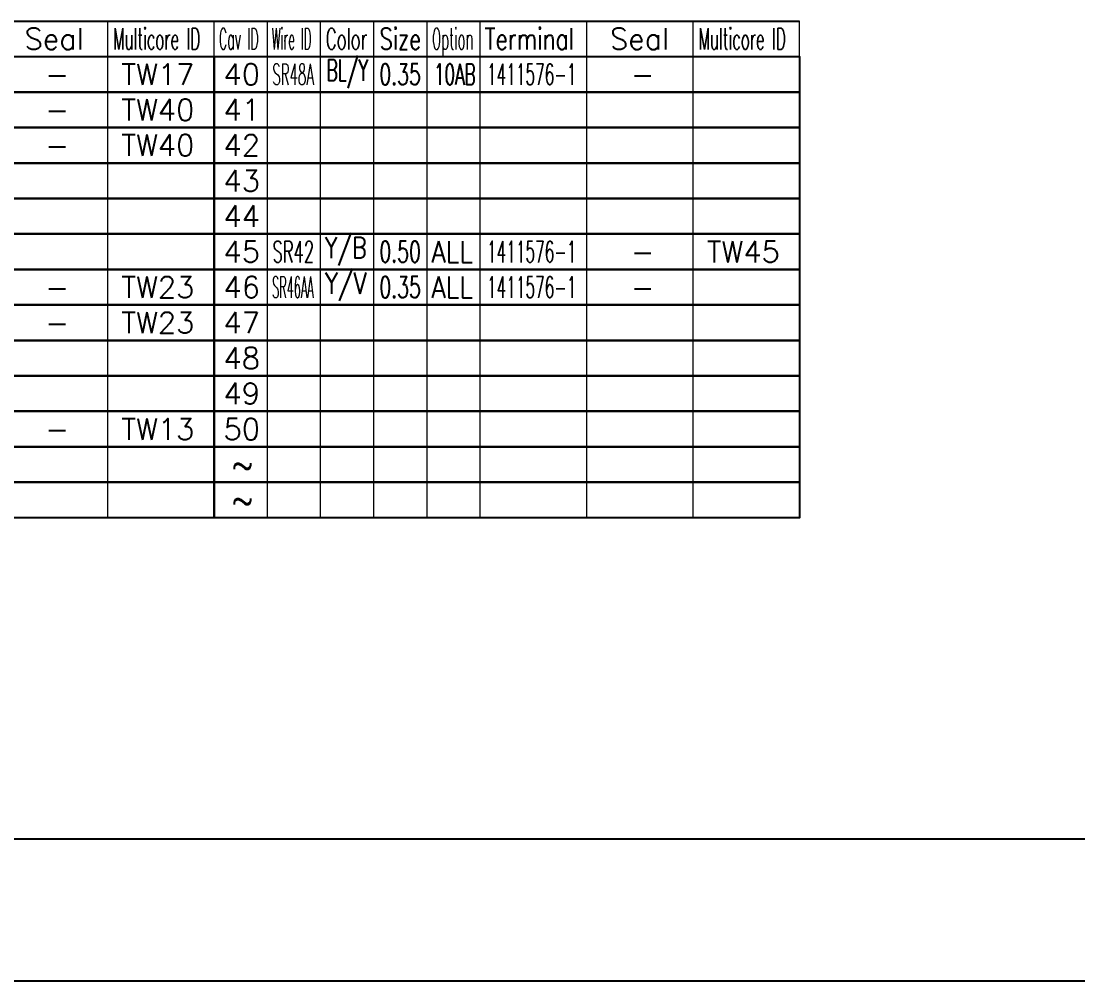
# Model space of a CAD drawing. Header units: inches. Extents: x 47316 to 59086, y 3141 to 11743.
# Drawn here: x 51685.7 to 51834.6, y 8232.5 to 8367.7 of the extents above; entities that cross this region are included whole.
import ezdxf

# ---------------------------------------------------------------- set-up
doc = ezdxf.new("R2010")
doc.units = ezdxf.units.IN
doc.header["$MEASUREMENT"] = 0
doc.styles.get("Standard").update_dxf_attribs({"font": ''})
doc.styles.get('Standard').set_extended_font_data('SimSun')

msp = doc.modelspace()

# ---------------------------------------------------------------- linework, layer by layer
at = {"color": 0, "linetype": 'Continuous', "lineweight": -2}
for p, q in [((51465.36, 8367.73), (51795.36, 8367.73)), ((51465.36, 8362.73), (51795.36, 8362.73))]:
    msp.add_line(p, q, dxfattribs=at)
at = {"color": 7, "linetype": 'Continuous', "lineweight": 15}
for p, q in [((51697.86, 8362.73), (51697.86, 8367.73)), ((51712.86, 8362.73), (51712.86, 8367.73)), ((51720.36, 8362.73), (51720.36, 8367.73)), ((51727.86, 8362.73), (51727.86, 8367.73)), ((51735.36, 8362.73), (51735.36, 8367.73)), ((51742.86, 8362.73), (51742.86, 8367.73)), ((51750.36, 8362.73), (51750.36, 8367.73)), ((51765.36, 8362.73), (51765.36, 8367.73)), ((51780.36, 8362.73), (51780.36, 8367.73)), ((51795.36, 8362.73), (51795.36, 8367.73))]:
    msp.add_line(p, q, dxfattribs=at)
at = {"color": 102, "linetype": 'Continuous', "lineweight": 15}
for p, q in [((51697.86, 8357.73), (51697.86, 8362.73)), ((51720.36, 8357.73), (51720.36, 8362.73)), ((51727.86, 8357.73), (51727.86, 8362.73)), ((51735.36, 8357.73), (51735.36, 8362.73)), ((51742.86, 8357.73), (51742.86, 8362.73)), ((51750.36, 8357.73), (51750.36, 8362.73)), ((51765.36, 8357.73), (51765.36, 8362.73)), ((51780.36, 8357.73), (51780.36, 8362.73)), ((51697.86, 8352.73), (51697.86, 8357.73)), ((51720.36, 8352.73), (51720.36, 8357.73)), ((51727.86, 8352.73), (51727.86, 8357.73)), ((51735.36, 8352.73), (51735.36, 8357.73)), ((51742.86, 8352.73), (51742.86, 8357.73)), ((51750.36, 8352.73), (51750.36, 8357.73)), ((51765.36, 8352.73), (51765.36, 8357.73)), ((51780.36, 8352.73), (51780.36, 8357.73)), ((51697.86, 8347.73), (51697.86, 8352.73)), ((51720.36, 8347.73), (51720.36, 8352.73)), ((51727.86, 8347.73), (51727.86, 8352.73)), ((51735.36, 8347.73), (51735.36, 8352.73)), ((51742.86, 8347.73), (51742.86, 8352.73)), ((51750.36, 8347.73), (51750.36, 8352.73)), ((51765.36, 8347.73), (51765.36, 8352.73)), ((51780.36, 8347.73), (51780.36, 8352.73)), ((51697.86, 8342.73), (51697.86, 8347.73)), ((51720.36, 8342.73), (51720.36, 8347.73)), ((51727.86, 8342.73), (51727.86, 8347.73)), ((51735.36, 8342.73), (51735.36, 8347.73)), ((51742.86, 8342.73), (51742.86, 8347.73)), ((51750.36, 8342.73), (51750.36, 8347.73)), ((51765.36, 8342.73), (51765.36, 8347.73)), ((51780.36, 8342.73), (51780.36, 8347.73)), ((51697.86, 8337.73), (51697.86, 8342.73)), ((51720.36, 8337.73), (51720.36, 8342.73)), ((51727.86, 8337.73), (51727.86, 8342.73)), ((51735.36, 8337.73), (51735.36, 8342.73)), ((51742.86, 8337.73), (51742.86, 8342.73)), ((51750.36, 8337.73), (51750.36, 8342.73)), ((51765.36, 8337.73), (51765.36, 8342.73)), ((51780.36, 8337.73), (51780.36, 8342.73)), ((51697.86, 8332.73), (51697.86, 8337.73)), ((51720.36, 8332.73), (51720.36, 8337.73)), ((51727.86, 8332.73), (51727.86, 8337.73)), ((51735.36, 8332.73), (51735.36, 8337.73)), ((51742.86, 8332.73), (51742.86, 8337.73)), ((51750.36, 8332.73), (51750.36, 8337.73)), ((51765.36, 8332.73), (51765.36, 8337.73)), ((51780.36, 8332.73), (51780.36, 8337.73)), ((51697.86, 8327.73), (51697.86, 8332.73)), ((51720.36, 8327.73), (51720.36, 8332.73)), ((51727.86, 8327.73), (51727.86, 8332.73)), ((51735.36, 8327.73), (51735.36, 8332.73)), ((51742.86, 8327.73), (51742.86, 8332.73)), ((51750.36, 8327.73), (51750.36, 8332.73)), ((51765.36, 8327.73), (51765.36, 8332.73)), ((51780.36, 8327.73), (51780.36, 8332.73)), ((51697.86, 8322.73), (51697.86, 8327.73)), ((51720.36, 8322.73), (51720.36, 8327.73)), ((51727.86, 8322.73), (51727.86, 8327.73)), ((51735.36, 8322.73), (51735.36, 8327.73)), ((51742.86, 8322.73), (51742.86, 8327.73)), ((51750.36, 8322.73), (51750.36, 8327.73)), ((51765.36, 8322.73), (51765.36, 8327.73)), ((51780.36, 8322.73), (51780.36, 8327.73)), ((51697.86, 8317.73), (51697.86, 8322.73)), ((51720.36, 8317.73), (51720.36, 8322.73)), ((51727.86, 8317.73), (51727.86, 8322.73)), ((51735.36, 8317.73), (51735.36, 8322.73)), ((51742.86, 8317.73), (51742.86, 8322.73)), ((51750.36, 8317.73), (51750.36, 8322.73)), ((51765.36, 8317.73), (51765.36, 8322.73)), ((51780.36, 8317.73), (51780.36, 8322.73)), ((51697.86, 8312.73), (51697.86, 8317.73)), ((51720.36, 8312.73), (51720.36, 8317.73)), ((51727.86, 8312.73), (51727.86, 8317.73)), ((51735.36, 8312.73), (51735.36, 8317.73)), ((51742.86, 8312.73), (51742.86, 8317.73)), ((51750.36, 8312.73), (51750.36, 8317.73)), ((51765.36, 8312.73), (51765.36, 8317.73)), ((51780.36, 8312.73), (51780.36, 8317.73)), ((51697.86, 8307.73), (51697.86, 8312.73)), ((51720.36, 8307.73), (51720.36, 8312.73)), ((51727.86, 8307.73), (51727.86, 8312.73)), ((51735.36, 8307.73), (51735.36, 8312.73)), ((51742.86, 8307.73), (51742.86, 8312.73)), ((51750.36, 8307.73), (51750.36, 8312.73)), ((51765.36, 8307.73), (51765.36, 8312.73)), ((51780.36, 8307.73), (51780.36, 8312.73)), ((51697.86, 8302.73), (51697.86, 8307.73)), ((51720.36, 8302.73), (51720.36, 8307.73)), ((51727.86, 8302.73), (51727.86, 8307.73)), ((51735.36, 8302.73), (51735.36, 8307.73)), ((51742.86, 8302.73), (51742.86, 8307.73)), ((51750.36, 8302.73), (51750.36, 8307.73)), ((51765.36, 8302.73), (51765.36, 8307.73)), ((51780.36, 8302.73), (51780.36, 8307.73)), ((51697.86, 8297.73), (51697.86, 8302.73)), ((51720.36, 8297.73), (51720.36, 8302.73)), ((51727.86, 8297.73), (51727.86, 8302.73)), ((51735.36, 8297.73), (51735.36, 8302.73)), ((51742.86, 8297.73), (51742.86, 8302.73)), ((51750.36, 8297.73), (51750.36, 8302.73)), ((51765.36, 8297.73), (51765.36, 8302.73)), ((51780.36, 8297.73), (51780.36, 8302.73))]:
    msp.add_line(p, q, dxfattribs=at)
at = {"color": 0, "lineweight": -2}
for p, q in [((50267.93, 8252.45), (56171.93, 8252.45)), ((50247.93, 8232.45), (56191.93, 8232.45))]:
    msp.add_line(p, q, dxfattribs=at)
at = {"color": 0, "linetype": 'Continuous', "lineweight": -2}
for points in [[(51630.36, 8357.73), (51630.36, 8362.73), (51712.86, 8362.73), (51712.86, 8357.73)], [(51712.86, 8357.73), (51712.86, 8362.73), (51795.36, 8362.73), (51795.36, 8357.73)], [(51630.36, 8352.73), (51630.36, 8357.73), (51712.86, 8357.73), (51712.86, 8352.73)], [(51712.86, 8352.73), (51712.86, 8357.73), (51795.36, 8357.73), (51795.36, 8352.73)], [(51630.36, 8347.73), (51630.36, 8352.73), (51712.86, 8352.73), (51712.86, 8347.73)], [(51712.86, 8347.73), (51712.86, 8352.73), (51795.36, 8352.73), (51795.36, 8347.73)], [(51630.36, 8342.73), (51630.36, 8347.73), (51712.86, 8347.73), (51712.86, 8342.73)], [(51712.86, 8342.73), (51712.86, 8347.73), (51795.36, 8347.73), (51795.36, 8342.73)], [(51630.36, 8337.73), (51630.36, 8342.73), (51712.86, 8342.73), (51712.86, 8337.73)], [(51712.86, 8337.73), (51712.86, 8342.73), (51795.36, 8342.73), (51795.36, 8337.73)], [(51630.36, 8332.73), (51630.36, 8337.73), (51712.86, 8337.73), (51712.86, 8332.73)], [(51712.86, 8332.73), (51712.86, 8337.73), (51795.36, 8337.73), (51795.36, 8332.73)], [(51630.36, 8327.73), (51630.36, 8332.73), (51712.86, 8332.73), (51712.86, 8327.73)], [(51712.86, 8327.73), (51712.86, 8332.73), (51795.36, 8332.73), (51795.36, 8327.73)], [(51630.36, 8322.73), (51630.36, 8327.73), (51712.86, 8327.73), (51712.86, 8322.73)], [(51712.86, 8322.73), (51712.86, 8327.73), (51795.36, 8327.73), (51795.36, 8322.73)], [(51630.36, 8317.73), (51630.36, 8322.73), (51712.86, 8322.73), (51712.86, 8317.73)], [(51712.86, 8317.73), (51712.86, 8322.73), (51795.36, 8322.73), (51795.36, 8317.73)], [(51630.36, 8312.73), (51630.36, 8317.73), (51712.86, 8317.73), (51712.86, 8312.73)], [(51712.86, 8312.73), (51712.86, 8317.73), (51795.36, 8317.73), (51795.36, 8312.73)], [(51630.36, 8307.73), (51630.36, 8312.73), (51712.86, 8312.73), (51712.86, 8307.73)], [(51712.86, 8307.73), (51712.86, 8312.73), (51795.36, 8312.73), (51795.36, 8307.73)], [(51630.36, 8302.73), (51630.36, 8307.73), (51712.86, 8307.73), (51712.86, 8302.73)], [(51712.86, 8302.73), (51712.86, 8307.73), (51795.36, 8307.73), (51795.36, 8302.73)], [(51630.36, 8297.73), (51630.36, 8302.73), (51712.86, 8302.73), (51712.86, 8297.73)], [(51712.86, 8297.73), (51712.86, 8302.73), (51795.36, 8302.73), (51795.36, 8297.73)]]:
    msp.add_lwpolyline(points, close=True, dxfattribs=at)

# ---------------------------------------------------------------- texts
at = {"color": 7, "linetype": 'Continuous', "lineweight": 15, "char_height": 3, "attachment_point": 1}
for s, insert, width in [('\\Fromans.shx;\\W1.0000000000;\\T1.0000000000;\\o\\lSeal', (51686.14, 8366.73), 9.2857), ('\\Fromans.shx;\\W0.5185185185;\\T1.0000000000;\\o\\lMulticore ID', (51698.65, 8366.73), 14), ('\\Fromans.shx;\\W0.4292452830;\\T1.0000000000;\\o\\lCav ID', (51713.54, 8366.73), 6.5), ('\\Fromans.shx;\\W0.4026548673;\\T1.0000000000;\\o\\lWire ID', (51720.97, 8366.73), 6.5), ('\\Fromans.shx;\\W0.5687500000;\\T1.0000000000;\\o\\lColor', (51728.6, 8366.73), 6.5), ('\\Fromans.shx;\\W0.7222222222;\\T1.0000000000;\\o\\lSize', (51736.17, 8366.73), 6.5), ('\\Fromans.shx;\\W0.4595959596;\\T1.0000000000;\\o\\lOption', (51743.56, 8366.73), 6.5), ('\\Fromans.shx;\\W0.7480916031;\\T1.0000000000;\\o\\lTerminal', (51750.97, 8366.73), 14), ('\\Fromans.shx;\\W1.0000000000;\\T1.0000000000;\\o\\lSeal', (51768.64, 8366.73), 9.2857), ('\\Fromans.shx;\\W0.5185185185;\\T1.0000000000;\\o\\lMulticore ID', (51781.15, 8366.73), 14), ('\\Fromans.shx;\\W1.0000000000;\\T1.0000000000;\\o\\l40', (51714.18, 8361.73), 5.7143), ('\\Fromans.shx;\\W1.0000000000;\\T1.0000000000;\\o\\l41', (51714.18, 8356.73), 5.7143), ('\\Fromans.shx;\\W1.0000000000;\\T1.0000000000;\\o\\l42', (51714.18, 8351.73), 5.7143), ('\\Fromans.shx;\\W1.0000000000;\\T1.0000000000;\\o\\l43', (51714.18, 8346.73), 5.7143), ('\\Fromans.shx;\\W1.0000000000;\\T1.0000000000;\\o\\l44', (51714.18, 8341.73), 5.7143), ('\\Fromans.shx;\\W1.0000000000;\\T1.0000000000;\\o\\l45', (51714.18, 8336.73), 5.7143), ('\\Fromans.shx;\\W1.0000000000;\\T1.0000000000;\\o\\l46', (51714.18, 8331.73), 5.7143), ('\\Fromans.shx;\\W1.0000000000;\\T1.0000000000;\\o\\l47', (51714.18, 8326.73), 5.7143), ('\\Fromans.shx;\\W1.0000000000;\\T1.0000000000;\\o\\l48', (51714.18, 8321.73), 5.7143), ('\\Fromans.shx;\\W1.0000000000;\\T1.0000000000;\\o\\l49', (51714.18, 8316.73), 5.7143), ('\\Fromans.shx;\\W1.0000000000;\\T1.0000000000;\\o\\l50', (51714.18, 8311.73), 5.7143), ('\\Fromans.shx;\\W1.0000000000;\\T1.0000000000;\\o\\l~', (51715.32, 8306.73), 3.7143), ('\\Fromans.shx;\\W1.0000000000;\\T1.0000000000;\\o\\l~', (51715.32, 8301.73), 3.7143)]:
    msp.add_mtext(s, dxfattribs=dict(at, insert=insert, width=width))
at = {"color": 21, "linetype": 'Continuous', "lineweight": 15, "char_height": 3, "attachment_point": 1}
for s, insert, width in [('\\Fromans.shx;\\W1.0000000000;\\T1.0000000000;\\o\\lTW17', (51699.79, 8361.73), 11.4286), ('\\Fromans.shx;\\W0.4595959596;\\T1.0000000000;\\o\\lSR48A', (51721.06, 8361.73), 6.5), ('\\Fromans.shx;\\W0.6500000000;\\T1.0000000000;\\o\\l0.35', (51736.14, 8361.73), 6.5), ('\\Fromans.shx;\\W0.5268817204;\\T1.0000000000;\\o\\l1411576-1', (51751.31, 8361.73), 14), ('\\Fromans.shx;\\W1.0000000000;\\T1.0000000000;\\o\\lTW40', (51699.79, 8356.73), 11.4286), ('\\Fromans.shx;\\W1.0000000000;\\T1.0000000000;\\o\\lTW40', (51699.79, 8351.73), 11.4286), ('\\Fromans.shx;\\W0.5617283951;\\T1.0000000000;\\o\\lSR42', (51721.1, 8336.73), 6.5), ('\\Fromans.shx;\\W0.6500000000;\\T1.0000000000;\\o\\l0.50', (51736.14, 8336.73), 6.5), ('\\Fromans.shx;\\W0.5268817204;\\T1.0000000000;\\o\\l1411576-1', (51751.31, 8336.73), 14), ('\\Fromans.shx;\\W1.0000000000;\\T1.0000000000;\\o\\lTW45', (51782.29, 8336.73), 11.4286), ('\\Fromans.shx;\\W1.0000000000;\\T1.0000000000;\\o\\lTW23', (51699.79, 8331.73), 11.4286), ('\\Fromans.shx;\\W0.3888888889;\\T1.0000000000;\\o\\lSR46AA', (51721.03, 8331.73), 6.5), ('\\Fromans.shx;\\W0.6500000000;\\T1.0000000000;\\o\\l0.35', (51736.14, 8331.73), 6.5), ('\\Fromans.shx;\\W0.5268817204;\\T1.0000000000;\\o\\l1411576-1', (51751.31, 8331.73), 14), ('\\Fromans.shx;\\W1.0000000000;\\T1.0000000000;\\o\\lTW23', (51699.79, 8326.73), 11.4286), ('\\Fromans.shx;\\W1.0000000000;\\T1.0000000000;\\o\\lTW13', (51699.79, 8311.73), 11.4286)]:
    msp.add_mtext(s, dxfattribs=dict(at, insert=insert, width=width))
at = {"color": 140, "linetype": 'Continuous', "lineweight": 15, "char_height": 3, "attachment_point": 1}
for s, insert, width in [('\\Fromans.shx;\\W0.5833333333;\\T1.0000000000;\\o\\lBL/Y', (51728.69, 8362.3), 6.5), ('\\Fromans.shx;\\W0.5759493671;\\T1.0000000000;\\o\\l10AB', (51743.85, 8361.73), 6.5), ('\\Fromans.shx;\\W1.0000000000;\\T1.0000000000;\\o\\l-', (51689.07, 8361.73), 3.7143), ('\\Fromans.shx;\\W1.0000000000;\\T1.0000000000;\\o\\l-', (51771.57, 8361.73), 3.7143), ('\\Fromans.shx;\\W1.0000000000;\\T1.0000000000;\\o\\l-', (51689.07, 8356.73), 3.7143), ('\\Fromans.shx;\\W1.0000000000;\\T1.0000000000;\\o\\l-', (51689.07, 8351.73), 3.7143), ('\\Fromans.shx;\\W0.7459016393;\\T1.0000000000;\\o\\lY/B', (51728.47, 8337.3), 6.5), ('\\Fromans.shx;\\W0.8750000000;\\T1.0000000000;\\o\\lALL', (51743.48, 8336.73), 6.5), ('\\Fromans.shx;\\W1.0000000000;\\T1.0000000000;\\o\\l-', (51771.57, 8336.73), 3.7143), ('\\Fromans.shx;\\W0.7844827586;\\T1.0000000000;\\o\\lY/V', (51728.47, 8332.3), 6.5), ('\\Fromans.shx;\\W0.8750000000;\\T1.0000000000;\\o\\lALL', (51743.48, 8331.73), 6.5), ('\\Fromans.shx;\\W1.0000000000;\\T1.0000000000;\\o\\l-', (51689.07, 8331.73), 3.7143), ('\\Fromans.shx;\\W1.0000000000;\\T1.0000000000;\\o\\l-', (51771.57, 8331.73), 3.7143), ('\\Fromans.shx;\\W1.0000000000;\\T1.0000000000;\\o\\l-', (51689.07, 8326.73), 3.7143), ('\\Fromans.shx;\\W1.0000000000;\\T1.0000000000;\\o\\l-', (51689.07, 8311.73), 3.7143)]:
    msp.add_mtext(s, dxfattribs=dict(at, insert=insert, width=width))

doc.saveas('drawing.dxf')
